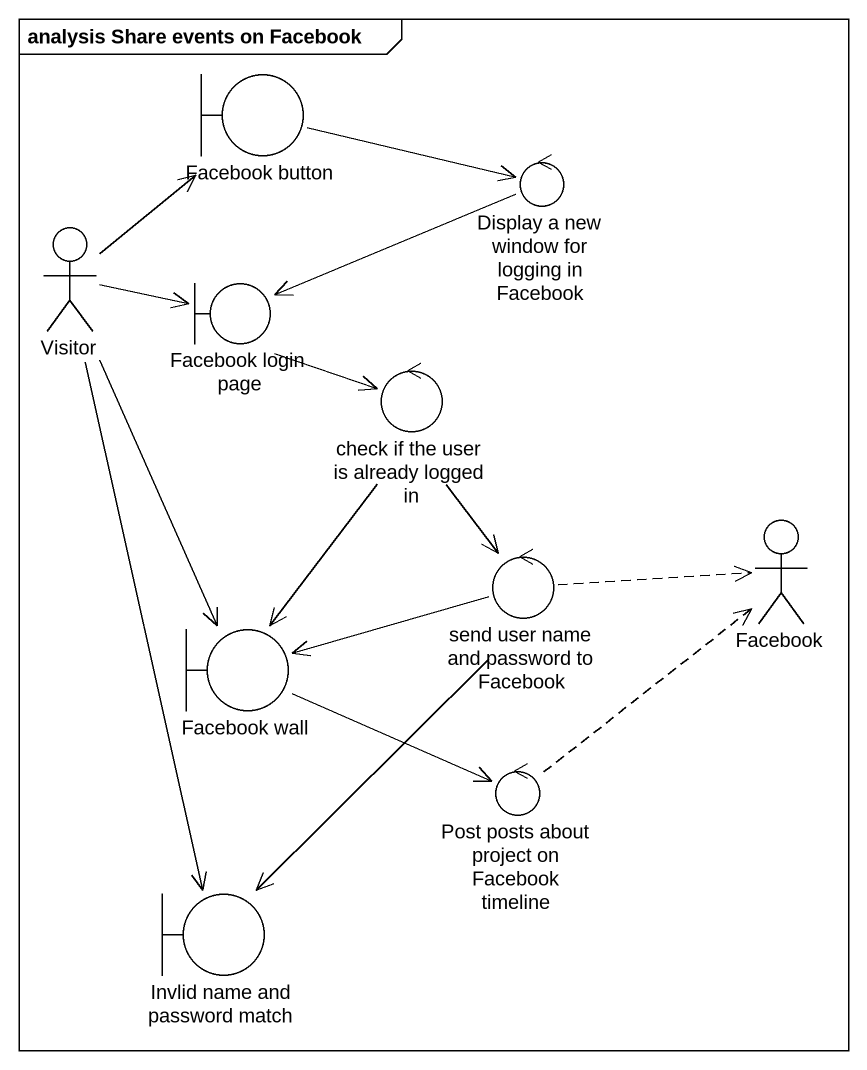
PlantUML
@startuml
mainframe analysis Share events on Facebook
boundary "Facebook button" as Facebook_button
control "Display a new window for logging in Facebook" as Display_a_new_window_for
actor Visitor
boundary "Facebook login page" as Facebook_login_page
control "check if the user is already logged in" as check_if_the_user_is
actor Facebook
control "send user name and password to Facebook" as send_user_name_and_password
boundary "Facebook wall" as Facebook_wall
control "Post posts about project on Facebook timeline" as Post_posts_about_project_on
boundary "Invlid name and password match" as Invlid_name_and_password
Facebook_button -right-> Display_a_new_window_for
Display_a_new_window_for -left-> Facebook_login_page
Visitor -up-> Facebook_button
Visitor -right-> Facebook_login_page
Visitor --> Facebook_wall
Visitor --> Invlid_name_and_password
Facebook_login_page -right-> check_if_the_user_is
check_if_the_user_is --> send_user_name_and_password
check_if_the_user_is --> Facebook_wall
send_user_name_and_password .right.> Facebook
send_user_name_and_password -left-> Facebook_wall
send_user_name_and_password --> Invlid_name_and_password
Facebook_wall -right-> Post_posts_about_project_on
Post_posts_about_project_on .up.> Facebook
@enduml
